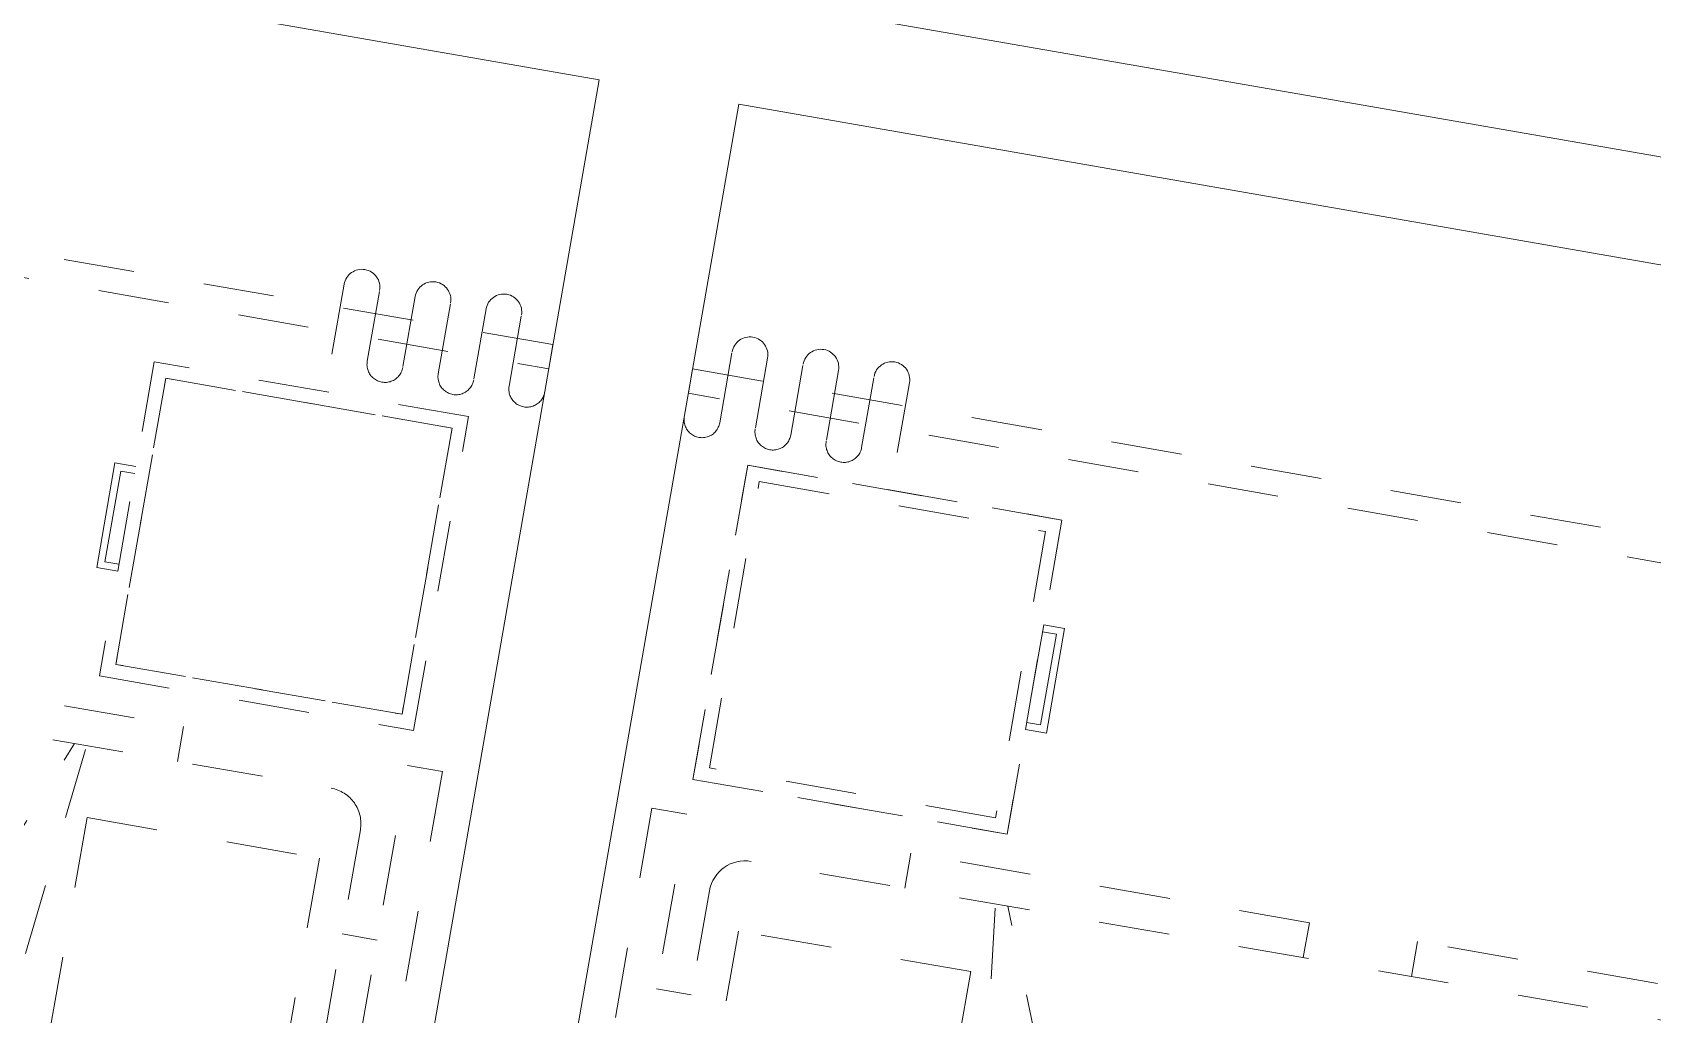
# Model space of a CAD drawing. Extents: x 274235 to 276654, y 142848 to 144425.
# Drawn here: x 276092.256 to 276094.541, y 143062.868 to 143064.254 of the extents above; entities that cross this region are included whole.
import ezdxf

# ---------------------------------------------------------------- set-up
doc = ezdxf.new("R2010")
doc.units = 0
doc.header["$LTSCALE"] = 1.5
doc.linetypes.add('ATDASH', pattern=[1.5875, 0.79375, -0.79375])
doc.linetypes.add('DASH', pattern=[0.35, 0.25, -0.1])
doc.layers.get('0').update_dxf_attribs({"linetype": 'CONTINUOUS', "lineweight": 0})
for name, color, linetype, lineweight in [('_ACM-A-EQPM', 3, 'CONTINUOUS', 5), ('_ACM-A-FLOR-WDWK', 1, 'CONTINUOUS', 5), ('_ACM-A-WALL-FULL', 6, 'CONTINUOUS', 13)]:
    doc.layers.add(name, color=color, linetype=linetype, lineweight=lineweight)

# ---------------------------------------------------------------- blocks, each defined once
blk = doc.blocks.new('LOCKER_2_drawers_open_under_lockable_mobile - FQSN-051-2091571-F5_Working')
at = {"layer": '_ACM-A-FLOR-WDWK'}
for p, q in [((75, 235), (-75, 235)), ((-75, 235), (-75, 205)), ((75, 205), (75, 235)), ((-65, 205), (-65, 225)), ((-65, 225), (65, 225)), ((65, 205), (65, 225))]:
    blk.add_line(p, q, dxfattribs=at)
at = {"layer": '_ACM-A-FLOR-WDWK', "linetype": 'DASH'}
for p, q in [((225, 205), (-225, 205)), ((-225, 205), (-225, -245)), ((225, 205), (-225, 205)), ((-225, 205), (-225, -245)), ((205, 185), (-205, 185)), ((-205, 185), (-205, -225)), ((-205, -225), (-205, 185)), ((-205, 185), (205, 185)), ((205, -225), (205, 185)), ((205, 185), (205, -225)), ((225, -245), (225, 205)), ((225, -245), (225, 205)), ((-205, -225), (205, -225)), ((205, -225), (-205, -225)), ((-225, -245), (225, -245)), ((-225, -245), (225, -245))]:
    blk.add_line(p, q, dxfattribs=at)
blk = doc.blocks.new('BED_patient1 - MMBE-010_2100D-2091575-F5_Working')
at = {"layer": '_ACM-A-FLOR-WDWK', "linetype": 'DASH'}
for p, q in [((-500, 2050), (-500, 2100)), ((-500, 2100), (500, 2100)), ((500, 2050), (500, 2100)), ((500, 2050), (-500, 2050)), ((-250, 2000), (-250, 2050)), ((250, 2000), (250, 2050)), ((-424.2, 2000), (399.2, 2000)), ((-450, 125.8), (-450, 1974.2)), ((450, 1949.2), (450, 150.8)), ((-450, 1840), (-500, 1840)), ((-500, 1840), (-500, 1096.5)), ((450, 1840), (500, 1840)), ((500, 1840), (500, 1096.5)), ((-500, 1096.5), (-450, 1096.5)), ((500, 1096.5), (450, 1096.5)), ((-450, 941.5), (-500, 941.5)), ((-500, 941.5), (-500, 370.9)), ((450, 941.5), (500, 941.5)), ((500, 941.5), (500, 370.9)), ((-450, 603), (-133, 751.2)), ((-133, 751.2), (450, 518.2)), ((-450, 603.1), (450, 500.8)), ((-350, 150), (-350, 482.7)), ((-350, 482.7), (350, 482.7)), ((350, 482.7), (350, 150)), ((-500, 370.9), (-450, 370.9)), ((500, 370.9), (450, 370.9)), ((350, 150), (-350, 150)), ((399.2, 100), (-424.2, 100)), ((-250, 50), (-250, 100)), ((250, 50), (250, 100)), ((-500, 50), (-500, 0)), ((-500, 50), (500, 50)), ((500, 50), (500, 0)), ((500, 0), (-500, 0))]:
    blk.add_line(p, q, dxfattribs=at)
for centre, radius, start, end in [((-424.2, 1974.2), 25.8, 90, 180), ((399.2, 1949.2), 50.8, 360, 90), ((399.2, 150.8), 50.8, 270, 360), ((-424.2, 125.8), 25.8, 180, 270)]:
    blk.add_arc(centre, radius, start, end, dxfattribs=at)
blk = doc.blocks.new('LOCKER_2_drawers_open_under_lockable_mobile - FQSN-051-2020972-F5_Working')
at = {"layer": '_ACM-A-FLOR-WDWK', "linetype": 'DASH'}
for p, q in [((-225, -205), (-225, 245)), ((-225, 245), (225, 245)), ((225, 245), (-225, 245)), ((-225, 245), (-225, -205)), ((225, 245), (225, -205)), ((225, -205), (225, 245)), ((-205, -185), (-205, 225)), ((-205, 225), (205, 225)), ((-205, -185), (-205, 225)), ((-205, 225), (205, 225)), ((205, 225), (205, -185)), ((205, 225), (205, -185)), ((225, -205), (-225, -205)), ((-225, -205), (225, -205)), ((205, -185), (-205, -185)), ((205, -185), (-205, -185))]:
    blk.add_line(p, q, dxfattribs=at)
at = {"layer": '_ACM-A-FLOR-WDWK'}
for p, q in [((-75, -205), (-75, -235)), ((-65, -225), (-65, -205)), ((65, -225), (65, -205)), ((75, -235), (75, -205)), ((65, -225), (-65, -225)), ((-75, -235), (75, -235))]:
    blk.add_line(p, q, dxfattribs=at)
blk = doc.blocks.new('BED_patient1 - MMBE-010_2100D-2020948-F5_Working')
at = {"layer": '_ACM-A-FLOR-WDWK', "linetype": 'DASH'}
for p, q in [((-500, -50), (-500, 0)), ((500, 0), (-500, 0)), ((500, -50), (500, 0)), ((-500, -50), (500, -50)), ((-250, -50), (-250, -100)), ((250, -50), (250, -100)), ((399.2, -100), (-424.2, -100)), ((-450, -125.8), (-450, -1974.2)), ((350, -150), (-350, -150)), ((-350, -150), (-350, -482.7)), ((350, -482.7), (350, -150)), ((450, -1949.2), (450, -150.8)), ((-500, -941.5), (-500, -370.9)), ((-500, -370.9), (-450, -370.9)), ((500, -370.9), (450, -370.9)), ((500, -941.5), (500, -370.9)), ((-450, -603.1), (450, -500.8)), ((-350, -482.7), (350, -482.7)), ((-133, -751.2), (450, -518.2)), ((-450, -603), (-133, -751.2)), ((-450, -941.5), (-500, -941.5)), ((450, -941.5), (500, -941.5)), ((-500, -1840), (-500, -1096.5)), ((-500, -1096.5), (-450, -1096.5)), ((500, -1096.5), (450, -1096.5)), ((500, -1840), (500, -1096.5)), ((-450, -1840), (-500, -1840)), ((450, -1840), (500, -1840)), ((-424.2, -2000), (399.2, -2000)), ((-250, -2000), (-250, -2050)), ((250, -2000), (250, -2050)), ((-500, -2050), (-500, -2100)), ((500, -2050), (-500, -2050)), ((500, -2050), (500, -2100)), ((-500, -2100), (500, -2100))]:
    blk.add_line(p, q, dxfattribs=at)
for centre, radius, start, end in [((-424.2, -125.8), 25.8, 90, 180), ((399.2, -150.8), 50.8, 0, 90), ((399.2, -1949.2), 50.8, 270, 0), ((-424.2, -1974.2), 25.8, 180, 270)]:
    blk.add_arc(centre, radius, start, end, dxfattribs=at)
blk = doc.blocks.new('1020 Cubicle Curtain_ L Shaped - 1020 Cubicle Curtain_ L Shaped-2848163-F5_Working')
at = {"layer": '_ACM-A-EQPM', "linetype": 'ATDASH'}
for p, q in [((74.6125, 22.225), (74.6125, 2066.625)), ((109.5375, 2066.625), (109.5375, 22.225)), ((41.275, 327.025), (142.875, 327.025)), ((142.875, 276.225), (41.275, 276.225)), ((41.275, 225.425), (142.875, 225.425)), ((142.875, 174.625), (41.275, 174.625)), ((41.275, 123.825), (142.875, 123.825)), ((142.875, 73.025), (41.275, 73.025)), ((74.6125, 22.225), (109.5375, 22.225))]:
    blk.add_line(p, q, dxfattribs=at)
for centre, start, end in [((41.275, 301.625), 90, 270), ((142.875, 250.825), 270, 90), ((41.275, 200.025), 90, 270), ((142.875, 149.225), 270, 90), ((41.275, 98.425), 90, 270), ((142.875, 47.625), 270, 90)]:
    blk.add_arc(centre, 25.4, start, end, dxfattribs=at)
blk = doc.blocks.new('1020 Cubicle Curtain_ L Shaped - 1020 Cubicle Curtain_ L Shaped-2848326-F5_Working')
at = {"layer": '_ACM-A-EQPM', "linetype": 'ATDASH'}
for p, q in [((74.6125, -22.225), (109.5375, -22.225)), ((74.6125, -22.225), (74.6125, -2066.625)), ((109.5375, -2066.625), (109.5375, -22.225)), ((142.875, -73.025), (41.275, -73.025)), ((41.275, -123.825), (142.875, -123.825)), ((142.875, -174.625), (41.275, -174.625)), ((41.275, -225.425), (142.875, -225.425)), ((142.875, -276.225), (41.275, -276.225)), ((41.275, -327.025), (142.875, -327.025))]:
    blk.add_line(p, q, dxfattribs=at)
for centre, start, end in [((142.875, -47.625), 270, 90), ((41.275, -98.425), 90, 270), ((142.875, -149.225), 270, 90), ((41.275, -200.025), 90, 270), ((142.875, -250.825), 270, 90), ((41.275, -301.625), 90, 270)]:
    blk.add_arc(centre, 25.4, start, end, dxfattribs=at)
blk = doc.blocks.new('5f0512')
at = {"layer": '_ACM-A-WALL-FULL', "lineweight": 18}
for p, q in [((-145275.2444, -96299.9997), (-146899.9995, -96299.9997)), ((-148858.8747, -96449.9997), (-147099.9995, -96449.9997)), ((-147099.9995, -96449.9997), (-147099.9995, -100970.9559)), ((-146899.9995, -96449.9997), (-145189.6498, -96449.9997)), ((-146899.9995, -100970.9559), (-146899.9995, -96449.9997))]:
    blk.add_line(p, q, dxfattribs=at)
at = {"layer": '_ACM-A-EQPM'}
for name, p, rotation in [('1020 Cubicle Curtain_ L Shaped - 1020 Cubicle Curtain_ L Shaped-2848326-F5_Working', (-147077.7745, -96754.8247), 270.0000000000189), ('1020 Cubicle Curtain_ L Shaped - 1020 Cubicle Curtain_ L Shaped-2848163-F5_Working', (-146922.2245, -96754.8247), 269.999999999992)]:
    blk.add_blockref(name, p, dxfattribs=dict(at, rotation=rotation))
at = {"layer": '_ACM-A-FLOR-WDWK'}
for name, p, rotation in [('LOCKER_2_drawers_open_under_lockable_mobile - FQSN-051-2091571-F5_Working', (-147444.9995, -97174.9997), 90.00000000000516), ('LOCKER_2_drawers_open_under_lockable_mobile - FQSN-051-2020972-F5_Working', (-146554.9995, -97174.9997), 90.00000000000588), ('BED_patient1 - MMBE-010_2100D-2091575-F5_Working', (-147149.9995, -97949.9997), 90.00000000000463), ('BED_patient1 - MMBE-010_2100D-2020948-F5_Working', (-146849.9995, -97949.9997), 90.00000000000641)]:
    blk.add_blockref(name, p, dxfattribs=dict(at, rotation=rotation))

msp = doc.modelspace()

# ---------------------------------------------------------------- block references
at = {"xscale": 0.0009999999999999994, "yscale": 0.001, "zscale": 0.001, "rotation": 350.1075696352769}
msp.add_blockref('5f0512', (276254.5381, 143133.9317), dxfattribs=at)

doc.saveas('drawing.dxf')
